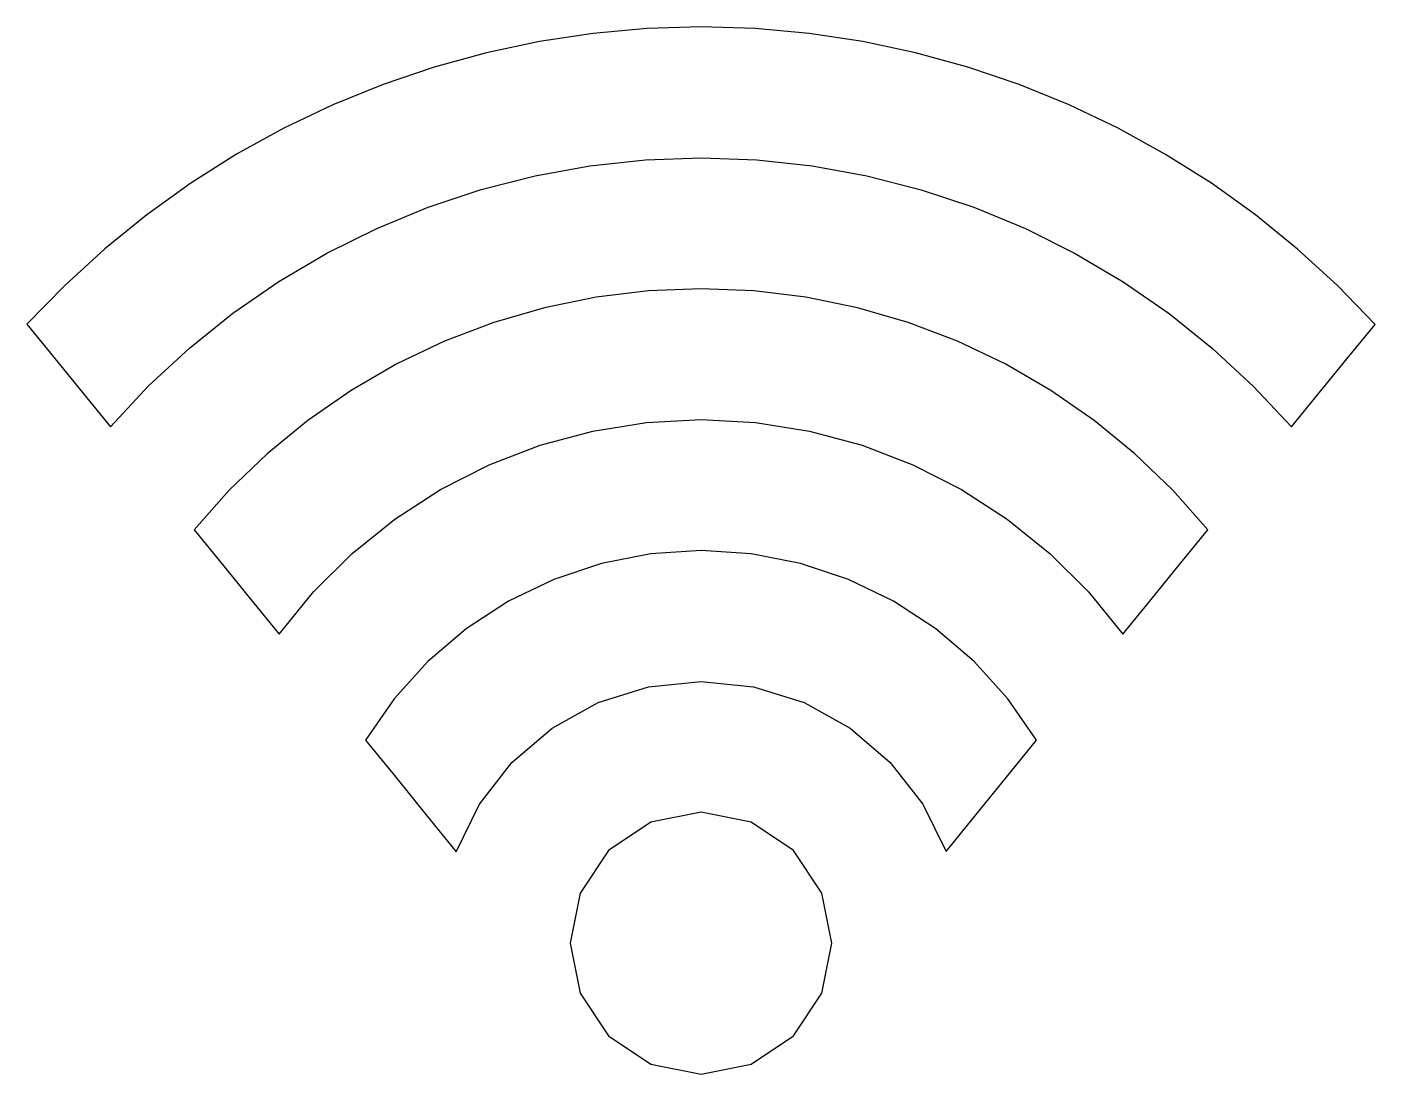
# Model space of a CAD drawing. Extents: x 1.1 to 24.9, y 1.8 to 20.2.
import ezdxf

# ---------------------------------------------------------------- set-up
doc = ezdxf.new("R2010")
doc.units = 0
doc.layers.add('wifi', color=7, linetype='CONTINUOUS')

msp = doc.modelspace()

# ---------------------------------------------------------------- linework, layer by layer
at = {"layer": 'wifi', "color": 7}
for points in [[(13.000899, 20.20411), (12.050066, 20.17471), (11.101462, 20.08911), (10.160629, 19.94778), (9.22866, 19.75085), (8.309518, 19.49902), (7.408041, 19.1937), (6.525849, 18.83555), (5.666441, 18.42597), (4.831959, 17.9659), (4.027605, 17.45828), (3.253833, 16.90344), (2.513864, 16.30353), (1.811352, 15.66156), (1.147021, 14.97819), (1.635479, 14.37839), (2.125101, 13.77717), (2.613925, 13.17692), (3.284507, 13.89213), (4.003778, 14.55762), (4.768889, 15.1707), (5.57554, 15.72786), (6.41911, 16.22605), (7.29671, 16.66356), (8.203244, 17.03775), (9.134142, 17.34669), (10.084462, 17.58871), (11.047763, 17.76237), (12.022502, 17.86741), (13.000899, 17.90301), (13.980459, 17.86671), (14.954487, 17.76103), (15.919073, 17.58638), (16.868756, 17.34372), (17.7982, 17.03451), (18.704223, 16.65982), (19.581484, 16.22175), (20.425533, 15.72248), (21.231874, 15.16466), (21.995184, 14.55218), (22.714258, 13.88604), (23.383379, 13.17157), (23.872735, 13.77227), (24.363256, 14.37439), (24.852979, 14.97554), (24.190109, 15.65779), (23.487243, 16.30049), (22.748451, 16.89986), (21.974581, 17.45519), (21.168825, 17.96403), (20.335492, 18.42376), (19.476154, 18.83363), (18.594209, 19.19199), (17.691791, 19.49791), (16.774576, 19.74951), (15.843127, 19.9467), (14.901186, 20.08854), (13.953451, 20.17434), (13.000899, 20.20404)], [(13.000899, 15.60198), (12.074393, 15.56408), (11.154754, 15.45179), (10.24604, 15.26555), (9.355043, 15.00659), (8.489401, 14.67736), (7.651922, 14.27903), (6.849481, 13.81473), (6.087231, 13.28749), (5.370036, 12.70069), (4.702433, 12.05803), (4.088918, 11.36398), (4.586355, 10.75281), (5.084977, 10.14018), (5.582787, 9.52855), (6.187711, 10.27168), (6.867791, 10.94891), (7.614237, 11.5512), (8.41877, 12.07222), (9.274123, 12.50725), (10.168901, 12.85052), (11.095661, 13.09912), (12.042127, 13.24968), (13.000899, 13.30098), (13.957647, 13.24978), (14.905404, 13.09907), (15.831692, 12.8506), (16.72652, 12.50734), (17.581801, 12.07239), (18.386163, 11.55155), (19.132867, 10.94911), (19.811964, 10.27302), (20.418112, 9.52853), (20.915549, 10.13941), (21.414171, 10.75174), (21.911981, 11.36307), (21.297915, 12.05783), (20.630503, 12.70034), (19.912618, 13.28772), (19.149505, 13.81546), (18.347884, 14.2792), (17.51043, 14.67749), (16.643919, 15.00698), (15.753946, 15.26558), (14.846198, 15.45165), (13.926417, 15.56401), (13.000899, 15.60201)], [(13.000899, 10.99996), (12.117316, 10.94216), (11.248806, 10.77181), (10.4094, 10.49168), (9.6124, 10.10632), (8.871654, 9.62255), (8.198833, 9.04802), (7.605213, 8.39221), (7.100026, 7.66523), (7.631284, 7.01246), (8.163808, 6.35812), (8.695464, 5.70486), (9.106183, 6.53842), (9.675924, 7.27195), (10.380867, 7.87573), (11.192991, 8.32628), (12.077682, 8.60424), (13.000899, 8.69894), (13.92541, 8.60484), (14.811661, 8.32681), (15.623471, 7.8768), (16.32907, 7.27287), (16.898236, 6.54071), (17.309031, 5.70849), (17.839091, 6.35977), (18.370415, 7.0126), (18.900873, 7.66437), (18.395706, 8.39154), (17.801862, 9.04773), (17.128981, 9.62238), (16.38782, 10.10643), (15.591367, 10.49155), (14.752193, 10.77168), (13.884228, 10.94204), (13.000899, 10.99994)], [(13.000899, 6.39789), (12.120333, 6.22273), (11.373826, 5.72393), (10.875027, 4.97743), (10.699873, 4.09686), (10.875027, 3.21629), (11.373826, 2.46979), (12.120333, 1.97099), (13.000899, 1.79583), (13.881465, 1.97099), (14.627972, 2.46979), (15.126771, 3.21629), (15.301925, 4.09686), (15.126771, 4.97743), (14.627972, 5.72393), (13.881465, 6.22273), (13.000899, 6.39789)]]:
    msp.add_lwpolyline(points, close=True, dxfattribs=at)

doc.saveas('drawing.dxf')
